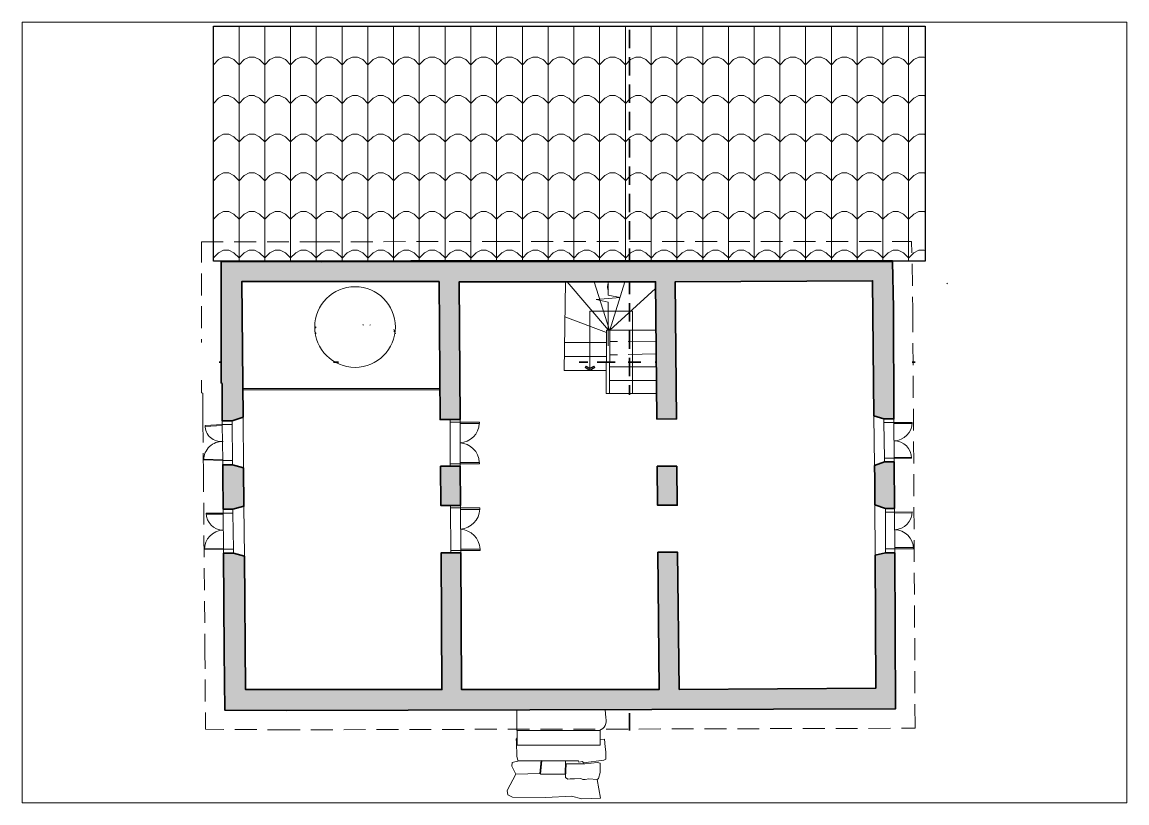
# Paper-space layout 'Layout2' of a CAD drawing. Header units: millimetres. Extents: x 30 to 267, y 21 to 189.
# The model-space entities are those that its viewports show. They can reach past a viewport. Long polylines and large blocks are cut down to what shows.
import ezdxf

# ---------------------------------------------------------------- set-up
doc = ezdxf.new("R2010")
doc.units = ezdxf.units.MM
doc.layers.get('0').update_dxf_attribs({"color": 250, "lineweight": 25})
for name, color, linetype, lineweight in [('A-ALV-___-___-EXI', 250, 'Continuous', 35), ('A-CDA-___-___-EXI', 250, 'Continuous', 25), ('A-COB-___-___-EXI', 250, 'Continuous', 25), ('A-ESC-___-___-EXI', 250, 'Continuous', 25), ('A-JAN-___-___-EXI', 250, 'Continuous', 25)]:
    doc.layers.add(name, color=color, linetype=linetype, lineweight=lineweight)

msp = doc.modelspace()

# ---------------------------------------------------------------- hatches: boundary and pattern name
at = {"layer": 'A-ALV-___-___-EXI'}
h = msp.add_hatch(color=11, dxfattribs=at)
h.paths.add_polyline_path([(533797, -841559), (546349, -841524), (546333, -838309), (546142, -838309), (545926, -838363), (545942, -841102), (541894, -841124), (541859, -838299), (541455, -838299), (541477, -841127), (537410, -841127), (537394, -838315), (536987, -838315), (537006, -841130), (532961, -841130), (532936, -838378), (532713, -838321), (532507, -838321), (532532, -841550)])
h.paths.add_polyline_path([(532500, -837412), (532701, -837412), (532926, -837352), (532920, -836561), (532688, -836497), (532491, -836497), (532494, -836682)])
h.paths.add_polyline_path([(546139, -837400), (546326, -837397), (546320, -836437), (546123, -836440), (545917, -836510), (545920, -836793), (545923, -837323), (546091, -837383)])
h.paths.add_polyline_path([(536981, -837336), (537388, -837336), (537381, -836529), (536978, -836529)])
h.paths.add_polyline_path([(541852, -837330), (541843, -836529), (541439, -836529), (541446, -837330)])
h.paths.add_polyline_path([(532681, -835592), (532910, -835518), (532885, -832722), (536949, -832722), (536968, -835566), (537378, -835566), (537362, -832728), (541407, -832728), (541430, -835553), (541836, -835557), (541811, -832728), (545875, -832709), (545904, -835490), (546110, -835553), (546317, -835553), (546304, -833275), (546285, -832309), (532456, -832309), (532456, -834813), (532478, -834826), (532478, -835592)])

# ---------------------------------------------------------------- linework, layer by layer
at = {"layer": 'A-ALV-___-___-EXI', "color": 238, "lineweight": 50}
msp.add_line((538214, -832299), (534521, -832309), dxfattribs=at)
at = {"layer": 'A-ALV-___-___-EXI', "color": 248, "lineweight": 35}
for p, q in [((536960, -834387), (536954, -834387)), ((545892, -834387), (545882, -834387)), ((540870, -841127), (540870, -841119))]:
    msp.add_line(p, q, dxfattribs=at)
at = {"layer": 'A-ALV-___-___-EXI', "color": 251, "lineweight": 9}
for p, q in [((536964, -834924), (532905, -834924)), ((536964, -834953), (532905, -834953))]:
    msp.add_line(p, q, dxfattribs=at)
at = {"layer": 'A-ALV-___-___-EXI'}
for points in [[(536949, -832722), (536968, -835566), (537378, -835566), (537362, -832728), (541407, -832728), (541430, -835553), (541836, -835557), (541811, -832728), (545875, -832709), (545904, -835490), (546110, -835553), (546317, -835553), (546304, -833275), (546285, -832309), (532456, -832309), (532456, -834813), (532478, -834826), (532478, -835592), (532681, -835592), (532910, -835518), (532885, -832722)], [(532688, -836497), (532491, -836497), (532494, -836682), (532500, -837412), (532701, -837412), (532926, -837352), (532920, -836561)], [(536978, -836529), (536981, -837336), (537388, -837336), (537381, -836529)], [(541439, -836529), (541446, -837330), (541852, -837330), (541843, -836529)], [(545920, -836793), (545923, -837323), (546139, -837400), (546326, -837397), (546320, -836437), (546123, -836440), (545917, -836510)]]:
    msp.add_lwpolyline(points, close=True, dxfattribs=at)
at = {"layer": 'A-ALV-___-___-EXI', "color": 238, "lineweight": 50, "flags": 128}
msp.add_lwpolyline([(546285, -832309), (546285, -832303), (537880, -832303)], dxfattribs=at)
at = {"layer": 'A-ALV-___-___-EXI'}
msp.add_lwpolyline([(533797, -841559), (546349, -841524), (546333, -838309), (546142, -838309), (545926, -838363), (545942, -841102), (541894, -841124), (541859, -838299), (541455, -838299), (541477, -841127), (537410, -841127), (537394, -838315), (536987, -838315), (537006, -841130), (532961, -841130), (532936, -838378), (532713, -838321), (532507, -838321), (532523, -840345), (532532, -841550), (533797, -841559)], dxfattribs=at)
at = {"layer": 'A-CDA-___-___-EXI', "color": 38, "lineweight": 15}
for p, q in [((535523, -833623), (535532, -833618)), ((536012, -833715), (536047, -833803)), ((536012, -833752), (536024, -833752))]:
    msp.add_line(p, q, dxfattribs=at)
at = {"layer": 'A-CDA-___-___-EXI', "color": 248, "lineweight": 35}
msp.add_line((534876, -834387), (534775, -834387), dxfattribs=at)
at = {"layer": 'A-CDA-___-___-EXI', "color": 38, "lineweight": 15, "flags": 128}
for points in [[(534412, -833660), (534404, -833669), (534394, -833685), (534388, -833707), (534388, -833745), (534394, -833768), (534404, -833780), (534412, -833791)], [(535378, -833623), (535382, -833618), (535390, -833623)]]:
    msp.add_lwpolyline(points, dxfattribs=at)
at = {"layer": 'A-CDA-___-___-EXI', "color": 28, "lineweight": 9}
msp.add_open_spline([(534385, -833661), (534385, -834120), (534757, -834492), (535216, -834492), (535675, -834492), (536047, -834120), (536047, -833661), (536047, -833202), (535675, -832830), (535216, -832830), (534757, -832830), (534385, -833202), (534385, -833661)], degree=3, knots=[0, 0, 0, 0, 1, 1, 1, 2, 2, 2, 3, 3, 3, 4, 4, 4, 4], dxfattribs=at)
at = {"layer": 'A-COB-___-___-EXI', "color": 28, "lineweight": 9}
for p, q in [((532828, -832309), (532828, -827463)), ((533358, -832309), (533358, -827463)), ((534947, -832306), (534947, -827463)), ((535478, -832306), (535478, -827463)), ((536008, -832306), (536008, -827463)), ((536539, -832306), (536539, -827463)), ((537070, -832306), (537070, -827463)), ((537601, -832306), (537601, -827463)), ((538131, -832306), (538131, -827463)), ((538662, -832306), (538662, -827463)), ((539193, -832306), (539193, -827463)), ((539723, -832306), (539723, -827463)), ((540254, -832306), (540254, -827463)), ((540785, -832306), (540785, -827463)), ((541315, -832306), (541315, -827463)), ((541846, -832306), (541846, -827463)), ((542377, -832306), (542377, -827463)), ((542907, -832303), (542907, -827463)), ((543438, -832303), (543438, -827463)), ((543965, -832303), (543965, -827463)), ((544283, -828099), (544391, -828153)), ((544814, -828099), (544922, -828153)), ((545345, -828099), (545453, -828153)), ((541315, -828257), (541207, -828149)), ((541846, -828257), (541738, -828149)), ((542377, -828257), (542269, -828149)), ((542907, -828257), (542799, -828149)), ((543438, -828257), (543330, -828149)), ((543969, -828257), (543861, -828149)), ((544496, -828257), (544391, -828149)), ((545027, -828257), (544922, -828149)), ((545557, -828257), (545453, -828149)), ((546088, -828257), (545983, -828149)), ((546619, -828257), (546514, -828149)), ((537601, -829055), (537709, -828947)), ((539193, -829052), (539088, -828947)), ((539723, -829052), (539618, -828947)), ((539723, -829055), (539828, -828950)), ((540254, -829055), (540359, -828950)), ((540785, -829055), (540889, -828950)), ((541315, -829055), (541420, -828950)), ((541846, -829055), (541951, -828950)), ((542377, -829055), (542481, -828950)), ((542907, -829055), (543012, -828950)), ((543438, -829055), (543543, -828950)), ((543969, -829055), (544073, -828950)), ((544496, -829055), (544604, -828950)), ((545027, -829055), (545135, -828950)), ((545557, -829055), (545665, -828950)), ((546088, -829055), (546196, -828950)), ((546619, -829055), (546727, -828950)), ((544814, -829691), (544922, -829745)), ((545345, -829691), (545453, -829745)), ((544496, -829849), (544391, -829741)), ((545027, -829849), (544922, -829741)), ((545557, -829849), (545453, -829741)), ((546088, -829849), (545983, -829741)), ((546619, -829849), (546514, -829741)), ((537601, -830647), (537709, -830539)), ((539723, -830644), (539618, -830539)), ((542907, -830647), (543012, -830542)), ((543438, -830647), (543543, -830542)), ((543969, -830647), (544073, -830542)), ((544496, -830647), (544604, -830542)), ((545027, -830647), (545135, -830542)), ((545557, -830647), (545665, -830542)), ((546088, -830647), (546196, -830542)), ((546619, -830647), (546727, -830542)), ((532297, -831442), (532402, -831337)), ((533886, -831442), (533781, -831337)), ((533889, -831442), (533994, -831337)), ((543969, -831442), (544073, -831337)), ((546088, -831442), (546196, -831337)), ((546619, -831442), (546727, -831337)), ((537601, -832239), (537709, -832131)), ((539723, -832236), (539618, -832131)), ((546088, -832239), (546196, -832134)), ((546619, -832239), (546727, -832134))]:
    msp.add_line(p, q, dxfattribs=at)
at = {"layer": 'A-COB-___-___-EXI', "color": 248, "lineweight": 35}
for p, q in [((540870, -827917), (540870, -827542)), ((540870, -828480), (540870, -828105)), ((540870, -829042), (540870, -828667)), ((540870, -829605), (540870, -829230)), ((540870, -830167), (540870, -829792)), ((540870, -830733), (540870, -830355)), ((540870, -831295), (540870, -830920)), ((540870, -831858), (540870, -831483)), ((540870, -832309), (540870, -832045)), ((532456, -834387), (532416, -834387)), ((546752, -834387), (546688, -834387))]:
    msp.add_line(p, q, dxfattribs=at)
at = {"layer": 'A-COB-___-___-EXI', "color": 38, "lineweight": 15}
for p, q in [((533177, -831909), (532726, -831909)), ((533851, -831909), (533403, -831909)), ((534903, -831909), (534076, -831909)), ((535579, -831905), (535128, -831905)), ((536256, -831902), (535805, -831905)), ((536930, -831902), (536479, -831902)), ((537607, -831899), (537156, -831902)), ((538617, -831899), (537832, -831899)), ((539294, -831899), (538843, -831899)), ((539968, -831899), (539517, -831899)), ((540645, -831899), (540194, -831899)), ((541318, -831899), (540870, -831899)), ((541995, -831899), (541544, -831899)), ((542672, -831899), (542221, -831899)), ((543346, -831902), (542898, -831902)), ((544023, -831902), (543571, -831902)), ((544699, -831902), (544248, -831902)), ((545373, -831902), (544922, -831902)), ((546050, -831902), (545599, -831902)), ((546695, -832811), (546689, -832360)), ((532055, -832560), (532055, -833011)), ((532055, -833234), (532055, -833685)), ((532055, -833911), (532055, -833979)), ((546711, -834444), (546708, -833993)), ((546714, -835118), (546711, -834667)), ((546717, -835795), (546717, -835344)), ((546724, -836469), (546720, -836021)), ((546727, -837145), (546724, -836694)), ((532100, -837279), (532103, -837727)), ((546730, -837822), (546727, -837371)), ((532103, -837953), (532106, -838404)), ((546733, -838496), (546730, -838048)), ((532109, -838629), (532113, -839081)), ((546736, -839173), (546733, -838722)), ((532116, -839306), (532119, -839754)), ((546740, -839847), (546740, -839398)), ((546746, -840523), (546743, -840072)), ((546749, -841200), (546746, -840749)), ((532125, -840921), (532129, -841372)), ((532739, -841950), (533190, -841953)), ((533415, -841956), (533794, -841960)), ((533800, -841960), (534083, -841956)), ((534308, -841956), (534756, -841956)), ((534982, -841956), (535433, -841953)), ((535659, -841953), (536110, -841953)), ((536336, -841953), (536784, -841950)), ((537009, -841950), (537461, -841950)), ((537686, -841947), (538138, -841947)), ((538360, -841947), (538811, -841944)), ((539037, -841944), (539488, -841944)), ((539714, -841944), (540162, -841941)), ((540387, -841941), (540839, -841941)), ((541064, -841941), (541515, -841937)), ((541738, -841937), (542189, -841937)), ((542415, -841937), (542866, -841934)), ((543092, -841934), (543540, -841934)), ((543765, -841931), (544216, -841931)), ((544442, -841931), (544893, -841931)), ((545119, -841928), (545567, -841928)), ((545793, -841928), (546244, -841925))]:
    msp.add_line(p, q, dxfattribs=at)
at = {"layer": 'A-COB-___-___-EXI', "color": 18, "lineweight": 25, "flags": 128}
msp.add_lwpolyline([(546285, -832303), (532297, -832303), (532297, -827463), (546959, -827463), (546959, -832303)], close=True, dxfattribs=at)
at = {"layer": 'A-COB-___-___-EXI', "color": 28, "lineweight": 9, "flags": 128}
for points in [[(533886, -832309), (533886, -827463), (533889, -827463)], [(534416, -832309), (534416, -827463), (534420, -827463)], [(544496, -832303), (544496, -827463), (544499, -827463)], [(545027, -832303), (545027, -827463), (545030, -827463)], [(545557, -832303), (545557, -827463), (545561, -827463)], [(546088, -832303), (546088, -827463), (546091, -827463)], [(546619, -832303), (546619, -827463), (546622, -827463)], [(532297, -828257), (532402, -828153), (532507, -828099), (532615, -828099), (532720, -828153), (532828, -828257), (532932, -828153), (533037, -828099), (533145, -828099), (533250, -828153), (533358, -828257), (533463, -828153), (533568, -828099), (533676, -828099), (533781, -828153), (533886, -828257), (533994, -828153), (534099, -828099), (534207, -828099), (534312, -828153), (534416, -828257), (534525, -828153), (534629, -828099), (534737, -828099), (534842, -828153), (534947, -828257), (535055, -828153), (535160, -828099), (535268, -828099), (535373, -828153), (535478, -828257), (535586, -828153), (535691, -828099), (535796, -828099), (535904, -828153), (536008, -828257), (536117, -828153), (536221, -828099), (536326, -828099), (536434, -828153), (536539, -828257), (536647, -828153), (536752, -828099), (536857, -828099), (536965, -828153), (537070, -828257), (537178, -828153), (537283, -828099), (537388, -828099), (537496, -828153), (537601, -828257), (537709, -828153)], [(537705, -828153), (537813, -828099), (537918, -828099), (538026, -828153), (538131, -828257), (538236, -828153), (538344, -828099), (538449, -828099), (538557, -828153), (538662, -828257), (538767, -828153), (538875, -828099), (538980, -828099), (539084, -828153)], [(539088, -828153), (539193, -828257), (539297, -828153), (539405, -828099), (539510, -828099), (539615, -828153)], [(539618, -828153), (539723, -828257), (539828, -828153), (539936, -828099), (540041, -828099), (540146, -828153), (540254, -828257), (540359, -828153), (540467, -828099), (540572, -828099), (540677, -828153), (540785, -828257), (540889, -828153), (540997, -828099), (541102, -828099), (541207, -828153)], [(541315, -828261), (541420, -828153), (541525, -828099), (541633, -828099), (541738, -828153)], [(541846, -828261), (541951, -828153), (542056, -828099), (542164, -828099), (542269, -828153)], [(542377, -828261), (542481, -828153), (542586, -828099), (542694, -828099), (542799, -828153)], [(542907, -828261), (543012, -828153), (543117, -828099), (543225, -828099), (543330, -828153)], [(543438, -828261), (543543, -828153), (543648, -828099), (543756, -828099), (543861, -828153)], [(543969, -828261), (544073, -828153), (544178, -828099), (544286, -828099)], [(544496, -828261), (544604, -828153), (544709, -828099), (544817, -828099)], [(545027, -828261), (545135, -828153), (545240, -828099), (545348, -828099)], [(545557, -828261), (545665, -828153), (545770, -828099), (545875, -828099), (545983, -828153)], [(546088, -828261), (546196, -828153), (546301, -828099), (546406, -828099), (546514, -828153)], [(546619, -828261), (546727, -828153), (546832, -828099), (546937, -828099), (546956, -828108)], [(532297, -829055), (532402, -828947), (532507, -828893), (532615, -828893)], [(532615, -828896), (532720, -828947), (532828, -829055), (532932, -828947), (533037, -828893), (533145, -828893)], [(533145, -828896), (533250, -828947), (533358, -829055), (533463, -828947), (533568, -828893), (533676, -828893)], [(533676, -828896), (533781, -828947), (533886, -829055), (533994, -828947), (534099, -828893), (534207, -828893), (534312, -828947), (534416, -829055), (534525, -828947), (534629, -828893), (534737, -828893), (534842, -828947), (534947, -829055), (535055, -828947), (535160, -828893), (535268, -828893), (535373, -828947), (535478, -829055), (535586, -828947), (535691, -828893), (535796, -828893), (535904, -828947), (536008, -829055), (536117, -828947), (536221, -828893), (536326, -828893), (536434, -828947), (536539, -829055), (536647, -828947), (536752, -828893), (536857, -828893), (536965, -828947), (537070, -829052)], [(537070, -829055), (537178, -828947), (537283, -828893), (537388, -828893), (537496, -828947), (537601, -829052)], [(538131, -829052), (538026, -828947), (537918, -828893), (537813, -828893), (537705, -828947)], [(538662, -829052), (538557, -828947), (538449, -828893), (538344, -828893), (538236, -828947), (538131, -829055)], [(538662, -829055), (538767, -828947), (538875, -828893), (538980, -828893), (539084, -828947)], [(539193, -829055), (539297, -828947), (539405, -828893), (539510, -828893), (539615, -828947)], [(540254, -829052), (540146, -828947), (540041, -828893), (539936, -828893), (539828, -828947)], [(540785, -829052), (540677, -828947), (540572, -828893), (540467, -828893), (540359, -828947)], [(541315, -829052), (541207, -828947), (541102, -828893), (540997, -828893), (540889, -828947)], [(541846, -829052), (541738, -828947), (541633, -828893), (541525, -828893), (541420, -828947)], [(542377, -829052), (542269, -828947), (542164, -828893), (542056, -828893), (541951, -828947)], [(542907, -829052), (542799, -828947), (542694, -828893), (542586, -828893), (542481, -828947)], [(543438, -829052), (543330, -828947), (543225, -828893), (543117, -828893), (543012, -828947)], [(543969, -829052), (543861, -828947), (543756, -828893), (543648, -828893), (543543, -828947)], [(544496, -829052), (544391, -828947), (544286, -828893), (544178, -828893), (544073, -828947)], [(544604, -828947), (544709, -828893), (544817, -828893)], [(545027, -829052), (544922, -828947), (544814, -828893)], [(545135, -828947), (545240, -828893), (545348, -828893)], [(545557, -829052), (545453, -828947), (545345, -828893)], [(546088, -829052), (545983, -828947), (545875, -828893), (545770, -828893), (545665, -828947)], [(546619, -829052), (546514, -828947), (546406, -828893), (546301, -828893), (546196, -828947)], [(546727, -828947), (546832, -828893), (546937, -828893), (546956, -828903)], [(532297, -829849), (532402, -829745), (532507, -829691), (532615, -829691), (532720, -829745), (532828, -829849), (532932, -829745), (533037, -829691), (533145, -829691), (533250, -829745), (533358, -829849), (533463, -829745), (533568, -829691), (533676, -829691), (533781, -829745), (533886, -829849), (533994, -829745), (534099, -829691), (534207, -829691), (534312, -829745), (534416, -829849), (534525, -829745), (534629, -829691), (534737, -829691), (534842, -829745), (534947, -829849), (535055, -829745), (535160, -829691), (535268, -829691), (535373, -829745), (535478, -829849), (535586, -829745), (535691, -829691), (535796, -829691), (535904, -829745), (536008, -829849), (536117, -829745), (536221, -829691), (536326, -829691), (536434, -829745), (536539, -829849), (536647, -829745), (536752, -829691), (536857, -829691), (536965, -829745), (537070, -829849), (537178, -829745), (537283, -829691), (537388, -829691), (537496, -829745), (537601, -829849), (537709, -829745)], [(537705, -829745), (537813, -829691), (537918, -829691), (538026, -829745), (538131, -829849), (538236, -829745), (538344, -829691), (538449, -829691), (538557, -829745)], [(538557, -829741), (538662, -829849), (538767, -829745), (538875, -829691), (538980, -829691), (539088, -829745)], [(539088, -829741), (539193, -829849), (539297, -829745), (539405, -829691), (539510, -829691), (539615, -829745)], [(539618, -829741), (539723, -829849), (539828, -829745), (539936, -829691), (540041, -829691), (540146, -829745)], [(540146, -829741), (540254, -829849), (540359, -829745), (540467, -829691), (540572, -829691), (540677, -829745)], [(540677, -829741), (540785, -829849), (540889, -829745), (540997, -829691), (541102, -829691), (541207, -829745)], [(541207, -829741), (541315, -829849), (541420, -829745), (541525, -829691), (541633, -829691), (541738, -829745)], [(541738, -829741), (541846, -829849), (541951, -829745), (542056, -829691), (542164, -829691), (542269, -829745)], [(542269, -829741), (542377, -829849), (542481, -829745), (542586, -829691), (542694, -829691), (542799, -829745)], [(542799, -829741), (542907, -829849), (543012, -829745), (543117, -829691), (543225, -829691), (543330, -829745)], [(543330, -829741), (543438, -829849), (543543, -829745), (543648, -829691), (543756, -829691), (543861, -829745)], [(543861, -829741), (543969, -829849), (544073, -829745), (544178, -829691), (544286, -829691), (544391, -829745)], [(544496, -829853), (544604, -829745), (544709, -829691), (544817, -829691)], [(545027, -829853), (545135, -829745), (545240, -829691), (545348, -829691)], [(545557, -829853), (545665, -829745), (545770, -829691), (545875, -829691), (545983, -829745)], [(546088, -829853), (546196, -829745), (546301, -829691), (546406, -829691), (546514, -829745)], [(546619, -829853), (546727, -829745), (546832, -829691), (546937, -829691), (546956, -829700)], [(532297, -830647), (532402, -830539), (532507, -830485), (532615, -830485), (532720, -830539), (532828, -830647), (532932, -830539), (533037, -830485), (533145, -830485), (533250, -830539), (533358, -830647), (533463, -830539), (533568, -830485), (533676, -830485), (533781, -830539), (533886, -830644)], [(534416, -830644), (534312, -830539), (534207, -830485), (534099, -830485), (533994, -830539), (533886, -830647)], [(534947, -830644), (534842, -830539), (534737, -830485), (534629, -830485), (534525, -830539), (534416, -830647)], [(535478, -830644), (535373, -830539), (535268, -830485), (535160, -830485), (535055, -830539), (534947, -830647)], [(535478, -830647), (535586, -830539), (535691, -830485), (535796, -830485), (535904, -830539), (536008, -830644)], [(536539, -830644), (536434, -830539), (536326, -830485), (536221, -830485), (536117, -830539), (536008, -830647)], [(537070, -830644), (536965, -830539), (536857, -830485), (536752, -830485), (536647, -830539), (536539, -830647)], [(537601, -830644), (537496, -830539), (537388, -830485), (537283, -830485), (537178, -830539), (537070, -830647)], [(538131, -830644), (538026, -830539), (537918, -830485), (537813, -830485), (537705, -830539)], [(538662, -830644), (538557, -830539), (538449, -830485), (538344, -830485), (538236, -830539), (538131, -830647)], [(539193, -830644), (539088, -830539), (538980, -830485), (538875, -830485), (538767, -830539), (538662, -830647)], [(539193, -830647), (539297, -830539), (539405, -830485), (539510, -830485), (539615, -830539)], [(539723, -830647), (539828, -830539), (539936, -830485), (540041, -830485), (540146, -830539), (540254, -830644)], [(540785, -830644), (540677, -830539), (540572, -830485), (540467, -830485), (540359, -830539), (540254, -830647)], [(541315, -830644), (541207, -830539), (541102, -830485), (540997, -830485), (540889, -830539), (540785, -830647)], [(541846, -830644), (541738, -830539), (541633, -830485), (541525, -830485), (541420, -830539), (541315, -830647)], [(542377, -830644), (542269, -830539), (542164, -830485), (542056, -830485), (541951, -830539), (541846, -830647)], [(542907, -830644), (542799, -830539), (542694, -830485), (542586, -830485), (542481, -830539), (542377, -830647)], [(543438, -830644), (543330, -830539), (543225, -830485), (543117, -830485), (543012, -830539)], [(543965, -830644), (543861, -830539), (543756, -830485), (543648, -830485), (543543, -830539)], [(544496, -830644), (544391, -830539), (544286, -830485), (544178, -830485), (544073, -830539)], [(544604, -830539), (544709, -830485), (544817, -830485)], [(545027, -830644), (544922, -830539), (544814, -830485)], [(545135, -830539), (545240, -830485), (545348, -830485)], [(545557, -830644), (545453, -830539), (545345, -830485)], [(546088, -830644), (545983, -830539), (545875, -830485), (545770, -830485), (545665, -830539)], [(546619, -830644), (546514, -830539), (546406, -830485), (546301, -830485), (546196, -830539)], [(546727, -830539), (546832, -830485), (546937, -830485), (546956, -830495)], [(532402, -831333), (532507, -831283), (532615, -831283), (532720, -831333)], [(532932, -831333), (533037, -831283), (533145, -831283), (533250, -831333)], [(533463, -831333), (533568, -831283), (533676, -831283), (533781, -831333)], [(533994, -831333), (534099, -831283), (534207, -831283), (534312, -831333)], [(534525, -831333), (534629, -831283), (534737, -831283), (534842, -831333)], [(535055, -831333), (535160, -831283), (535268, -831283), (535373, -831333), (535478, -831442), (535586, -831337)], [(535586, -831333), (535691, -831283), (535796, -831283)], [(535799, -831283), (535904, -831333), (536008, -831442), (536117, -831337)], [(536117, -831333), (536221, -831283), (536326, -831283), (536434, -831333), (536539, -831442), (536647, -831337)], [(536647, -831333), (536752, -831283), (536857, -831283), (536965, -831333), (537070, -831442), (537178, -831337)], [(537178, -831333), (537283, -831283), (537388, -831283), (537496, -831333), (537601, -831442), (537709, -831337)], [(537705, -831333), (537813, -831283), (537918, -831283), (538026, -831333), (538131, -831442), (538236, -831337)], [(538236, -831333), (538344, -831283), (538449, -831283), (538557, -831333), (538662, -831442), (538767, -831337)], [(538767, -831333), (538875, -831283), (538980, -831283), (539088, -831333), (539193, -831442), (539297, -831337)], [(539297, -831333), (539405, -831283), (539510, -831283), (539615, -831333)], [(539828, -831333), (539936, -831283), (540041, -831283), (540146, -831333), (540254, -831442), (540359, -831337)], [(540359, -831333), (540467, -831283), (540572, -831283), (540677, -831333), (540785, -831442), (540889, -831337)], [(540889, -831333), (540997, -831283), (541102, -831283), (541207, -831333), (541315, -831442), (541420, -831337)], [(541420, -831333), (541525, -831283), (541633, -831283), (541738, -831333), (541846, -831442), (541951, -831337)], [(541951, -831333), (542056, -831283), (542164, -831283), (542269, -831333), (542377, -831442), (542481, -831337)], [(542481, -831333), (542586, -831283), (542694, -831283), (542799, -831333), (542907, -831442), (543012, -831337)], [(543012, -831333), (543117, -831283), (543225, -831283), (543330, -831333), (543438, -831442), (543543, -831337)], [(543965, -831442), (543861, -831333), (543756, -831283), (543648, -831283), (543543, -831333)], [(544073, -831333), (544178, -831283), (544286, -831283), (544391, -831333), (544496, -831442), (544604, -831337)], [(544604, -831333), (544709, -831283), (544817, -831283)], [(544814, -831283), (544922, -831333), (545027, -831442), (545135, -831337)], [(545135, -831333), (545240, -831283), (545348, -831283)], [(545345, -831283), (545453, -831333), (545557, -831442), (545665, -831337)], [(546088, -831438), (545983, -831333), (545875, -831283), (545770, -831283), (545665, -831333)], [(546619, -831438), (546514, -831333), (546406, -831283), (546301, -831283), (546196, -831333)], [(546727, -831333), (546832, -831283), (546937, -831283), (546956, -831292)], [(532720, -831337), (532828, -831442), (532932, -831337)], [(533250, -831337), (533358, -831442), (533463, -831337)], [(534312, -831337), (534416, -831442), (534525, -831337)], [(534842, -831337), (534947, -831442), (535055, -831337)], [(539618, -831333), (539723, -831442), (539828, -831337)], [(532297, -832236), (532402, -832131), (532507, -832077), (532615, -832077), (532720, -832131), (532828, -832236), (532932, -832131), (533037, -832077), (533145, -832077), (533250, -832131), (533355, -832236)], [(533358, -832236), (533463, -832131), (533568, -832077), (533676, -832077), (533781, -832131), (533886, -832236)], [(533889, -832236), (533994, -832131), (534099, -832077), (534207, -832077), (534312, -832131), (534416, -832236), (534525, -832131), (534629, -832077), (534737, -832077), (534842, -832131), (534947, -832236)], [(534947, -832239), (535055, -832131), (535160, -832077), (535268, -832077), (535373, -832131), (535478, -832236)], [(535478, -832239), (535586, -832131), (535691, -832077), (535796, -832077)], [(536008, -832236), (535904, -832131), (535799, -832077)], [(536008, -832239), (536117, -832131), (536221, -832077), (536326, -832077), (536434, -832131), (536539, -832236)], [(536539, -832239), (536647, -832131), (536752, -832077), (536857, -832077), (536965, -832131), (537070, -832236)], [(537070, -832239), (537178, -832131), (537283, -832077), (537388, -832077), (537496, -832131), (537601, -832236)], [(538131, -832236), (538026, -832131), (537918, -832077), (537813, -832077), (537705, -832131)], [(538131, -832239), (538236, -832131), (538344, -832077), (538449, -832077), (538557, -832131), (538662, -832236)], [(538662, -832239), (538767, -832131), (538875, -832077), (538980, -832077), (539088, -832131), (539193, -832236)], [(539193, -832239), (539297, -832131), (539405, -832077), (539510, -832077), (539615, -832131)], [(539723, -832239), (539828, -832131), (539936, -832077), (540041, -832077), (540146, -832131), (540254, -832236)], [(540254, -832239), (540359, -832131), (540467, -832077), (540572, -832077), (540677, -832131), (540785, -832236)], [(540785, -832239), (540889, -832131), (540997, -832077), (541102, -832077), (541207, -832131), (541315, -832236)], [(541315, -832239), (541420, -832131), (541525, -832077), (541633, -832077), (541738, -832131), (541846, -832236)], [(541846, -832239), (541951, -832131), (542056, -832077), (542164, -832077), (542269, -832131), (542377, -832236)], [(542377, -832239), (542481, -832131), (542586, -832077), (542694, -832077), (542799, -832131), (542907, -832236)], [(542907, -832239), (543012, -832131), (543117, -832077), (543225, -832077), (543330, -832131), (543438, -832236)], [(543438, -832239), (543543, -832131), (543648, -832077), (543756, -832077), (543861, -832131), (543965, -832236)], [(543969, -832239), (544073, -832131), (544178, -832077), (544286, -832077), (544391, -832131), (544496, -832236)], [(544496, -832239), (544604, -832131), (544709, -832077), (544817, -832077)], [(545027, -832236), (544922, -832131), (544814, -832077)], [(545027, -832239), (545135, -832131), (545240, -832077), (545348, -832077)], [(545557, -832236), (545453, -832131), (545345, -832077)], [(546088, -832236), (545983, -832131), (545875, -832077), (545770, -832077), (545665, -832131), (545557, -832239)], [(546619, -832236), (546514, -832131), (546406, -832077), (546301, -832077), (546196, -832131)], [(546727, -832131), (546832, -832077), (546937, -832077), (546956, -832087)]]:
    msp.add_lwpolyline(points, dxfattribs=at)
at = {"layer": 'A-COB-___-___-EXI', "color": 38, "lineweight": 15, "flags": 128}
for points in [[(532500, -831909), (532055, -831909), (532055, -832334)], [(546682, -832134), (546679, -831902), (546276, -831902)], [(546708, -833768), (546705, -833269), (546701, -833037)], [(532055, -834758), (532055, -835013), (532078, -835026), (532078, -835611), (532084, -836036)], [(532087, -836262), (532094, -836685), (532097, -837053)], [(532119, -839980), (532122, -840349), (532125, -840698)], [(546469, -841925), (546752, -841925), (546749, -841426)], [(532132, -841597), (532132, -841947), (532513, -841950)]]:
    msp.add_lwpolyline(points, dxfattribs=at)
at = {"layer": 'A-COB-___-___-EXI', "color": 28, "lineweight": 9, "flags": 128}
msp.add_lwpolyline([(547416, -832757), (547404, -832770)], close=True, dxfattribs=at)
at = {"layer": 'A-ESC-___-___-EXI', "color": 38, "lineweight": 15}
for p, q in [((540435, -833726), (539587, -832728)), ((540457, -833726), (540139, -832728)), ((540464, -833726), (540772, -832728)), ((540394, -833771), (539539, -833453)), ((539533, -833977), (540394, -833977)), ((540464, -833961), (540622, -833959)), ((540842, -833956), (541417, -833949)), ((539529, -834266), (540394, -834266)), ((540464, -834235), (540622, -834231)), ((540842, -834226), (541419, -834212)), ((540460, -834479), (541420, -834479)), ((540460, -834759), (541423, -834759)), ((540460, -835032), (541426, -835032)), ((540384, -841712), (540369, -841541))]:
    msp.add_line(p, q, dxfattribs=at)
at = {"layer": 'A-ESC-___-___-EXI', "color": 248, "lineweight": 35}
for p, q in [((540870, -832983), (540870, -832728)), ((540870, -833545), (540870, -833170)), ((540870, -834111), (540870, -833733)), ((540012, -834387), (539831, -834387)), ((540575, -834387), (540200, -834387)), ((541101, -834387), (540842, -834387)), ((540870, -834673), (540870, -834298)), ((541420, -834387), (541396, -834387)), ((540870, -835059), (540870, -834861)), ((540870, -841974), (540870, -841616))]:
    msp.add_line(p, q, dxfattribs=at)
at = {"layer": 'A-ESC-___-___-EXI', "color": 38, "lineweight": 15, "flags": 128}
for points in [[(539548, -832728), (539526, -834556), (540394, -834556)], [(540437, -832770), (540425, -832786), (540419, -832824), (540419, -832846), (540425, -832881), (540437, -832899)], [(541407, -832865), (540464, -833726), (541414, -833726)], [(538547, -841546), (538547, -841972), (540254, -841972)], [(538557, -841972), (538557, -842271), (540267, -842271), (540267, -841966)], [(540267, -842163), (540352, -842147), (540371, -842306), (540378, -842411), (540381, -842528), (540378, -842560), (540343, -842579), (539920, -842640), (539898, -842608), (539822, -842621), (539815, -842598), (538633, -842598), (538595, -842595), (538570, -842592), (538547, -842497), (538544, -842214), (538535, -842150), (538557, -842122)], [(538525, -842872), (538350, -843208), (538366, -843294), (538458, -843342), (539148, -843351), (539672, -843323), (539888, -843380), (540273, -843364), (540206, -842983)]]:
    msp.add_lwpolyline(points, dxfattribs=at)
at = {"layer": 'A-ESC-___-___-EXI', "color": 28, "lineweight": 9, "flags": 128}
for points in [[(540429, -832728), (540429, -833002), (540677, -833053), (540184, -833097), (540429, -833151), (540429, -834050)], [(540054, -834549), (540054, -833335), (540928, -833335), (540928, -835032)], [(540896, -835030), (540896, -835032), (540921, -835032), (540921, -835030), (540921, -835032), (540921, -835030)], [(540937, -835030), (540937, -835032), (540963, -835032), (540962, -835030), (540963, -835032), (540963, -835030)]]:
    msp.add_lwpolyline(points, dxfattribs=at)
at = {"layer": 'A-ESC-___-___-EXI', "color": 38, "lineweight": 15, "flags": 128}
for points in [[(540391, -835032), (540394, -833726), (540464, -833726), (540460, -835032)], [(538595, -842595), (538455, -842627), (538446, -842706), (538525, -842872), (539024, -842859), (539046, -842592)], [(539065, -842598), (539037, -842868), (539545, -842868), (539552, -842598)], [(539561, -842656), (539952, -842656), (540213, -842627), (540267, -842646), (540267, -842837), (540232, -842961), (540206, -842983), (540031, -842964), (539958, -842983), (539908, -842980), (539863, -842957), (539736, -842970), (539647, -842964), (539602, -842973), (539548, -842942)]]:
    msp.add_lwpolyline(points, close=True, dxfattribs=at)
at = {"layer": 'A-ESC-___-___-EXI', "color": 28, "lineweight": 9, "flags": 128}
for points in [[(540054, -834518), (540136, -834467), (540152, -834495), (540054, -834518), (539958, -834495), (539974, -834467)], [(540054, -834556), (540054, -834518), (539958, -834495), (540054, -834556), (540054, -834518), (540152, -834495)]]:
    msp.add_lwpolyline(points, close=True, dxfattribs=at)
at = {"layer": 'A-ESC-___-___-EXI', "color": 38, "lineweight": 15}
msp.add_open_spline([(540251, -841968), (540357, -841932), (540415, -841818), (540381, -841711)], degree=3, dxfattribs=at)
at = {"layer": 'A-JAN-___-___-EXI', "color": 28, "lineweight": 9}
for p, q in [((532910, -835518), (532920, -836561)), ((537175, -835617), (537175, -836478)), ((537378, -835646), (537378, -836456)), ((545904, -835490), (545917, -836510)), ((546110, -835630), (546123, -836364)), ((546317, -835630), (546320, -836364)), ((532478, -835668), (532491, -836408)), ((532681, -835668), (532688, -836408)), ((532926, -837352), (532936, -838378)), ((537184, -837387), (537187, -838264)), ((537388, -837416), (537394, -838242)), ((545923, -837323), (545926, -838363)), ((532500, -837495), (532507, -838239)), ((532713, -838239), (532701, -837495)), ((546142, -838226), (546139, -837473)), ((546326, -837473), (546333, -838226))]:
    msp.add_line(p, q, dxfattribs=at)
at = {"layer": 'A-JAN-___-___-EXI', "color": 38, "lineweight": 15, "flags": 128}
for points in [[(532478, -835592), (532478, -835668), (532129, -835690), (532129, -835709), (532478, -835690), (532478, -835668), (532681, -835668), (532681, -835592)], [(537378, -835566), (537378, -835617), (537175, -835617), (537175, -835566)], [(546317, -835553), (546317, -835630), (546110, -835630), (546110, -835553)], [(532491, -836497), (532491, -836408), (532688, -836408), (532688, -836497)], [(537175, -836529), (537175, -836478), (537378, -836478), (537378, -836529)], [(546320, -836437), (546320, -836364), (546123, -836364), (546123, -836440)], [(532500, -837412), (532500, -837495), (532701, -837495), (532701, -837412)], [(537388, -837336), (537388, -837387), (537184, -837387), (537184, -837336)], [(546326, -837397), (546326, -837473), (546139, -837473), (546139, -837400)], [(532507, -838321), (532507, -838239), (532713, -838239), (532713, -838321)], [(537187, -838315), (537187, -838264), (537394, -838264), (537394, -838315)], [(546333, -838309), (546333, -838226), (546142, -838226), (546142, -838309)]]:
    msp.add_lwpolyline(points, dxfattribs=at)
for points in [[(537378, -835617), (537778, -835617), (537778, -835646), (537378, -835646)], [(546692, -835627), (546317, -835630), (546317, -835649), (546692, -835646)], [(532103, -836380), (532491, -836386), (532491, -836408), (532103, -836399)], [(537378, -836450), (537778, -836450), (537778, -836478), (537378, -836478)], [(546679, -836364), (546679, -836345), (546320, -836345), (546320, -836364)], [(537388, -837387), (537788, -837387), (537788, -837416), (537388, -837416)], [(546326, -837473), (546326, -837492), (546692, -837489), (546692, -837466)], [(532148, -837517), (532500, -837517), (532500, -837495), (532148, -837495)], [(532507, -838239), (532507, -838220), (532116, -838226), (532116, -838245)], [(537394, -838235), (537794, -838235), (537794, -838264), (537394, -838264)], [(546333, -838226), (546720, -838226), (546720, -838204), (546333, -838204)]]:
    msp.add_lwpolyline(points, close=True, dxfattribs=at)
at = {"layer": 'A-JAN-___-___-EXI', "color": 28, "lineweight": 9}
for points in [[(537375, -836045), (537592, -836035), (537764, -835862), (537775, -835645)], [(546320, -836005), (546527, -836000), (546692, -835831), (546692, -835625)], [(537775, -836447), (537764, -836230), (537591, -836057), (537375, -836047)], [(546676, -836362), (546676, -836165), (546516, -836005), (546319, -836005)], [(537388, -837822), (537605, -837809), (537777, -837633), (537785, -837415)], [(546330, -837835), (546531, -837830), (546692, -837666), (546692, -837465)], [(532148, -837493), (532148, -837687), (532305, -837845), (532499, -837845)], [(532500, -837845), (532284, -837851), (532113, -838028), (532113, -838243)], [(537791, -838234), (537781, -838014), (537607, -837837), (537388, -837823)], [(546717, -838224), (546717, -838011), (546544, -837838), (546331, -837838)]]:
    msp.add_open_spline(points, degree=3, dxfattribs=at)
for points in [[(532125, -835688), (532125, -835783), (532166, -835874), (532237, -835937), (532308, -836000), (532403, -836030), (532497, -836018)], [(532496, -836018), (532392, -836013), (532291, -836051), (532217, -836123), (532142, -836195), (532100, -836294), (532100, -836397)]]:
    msp.add_open_spline(points, degree=3, knots=[0, 0, 0, 0, 1, 1, 1, 2, 2, 2, 2], dxfattribs=at)

psp = doc.layouts.new('Layout2')

# ---------------------------------------------------------------- viewports
at = {"layer": '0'}
psp.add_viewport(center=(148.5, 104.94), size=(237.6, 167.9109), view_center_point=(539735.92, -835421.57), view_height=16082.5665, dxfattribs=at)

doc.saveas('drawing.dxf')
